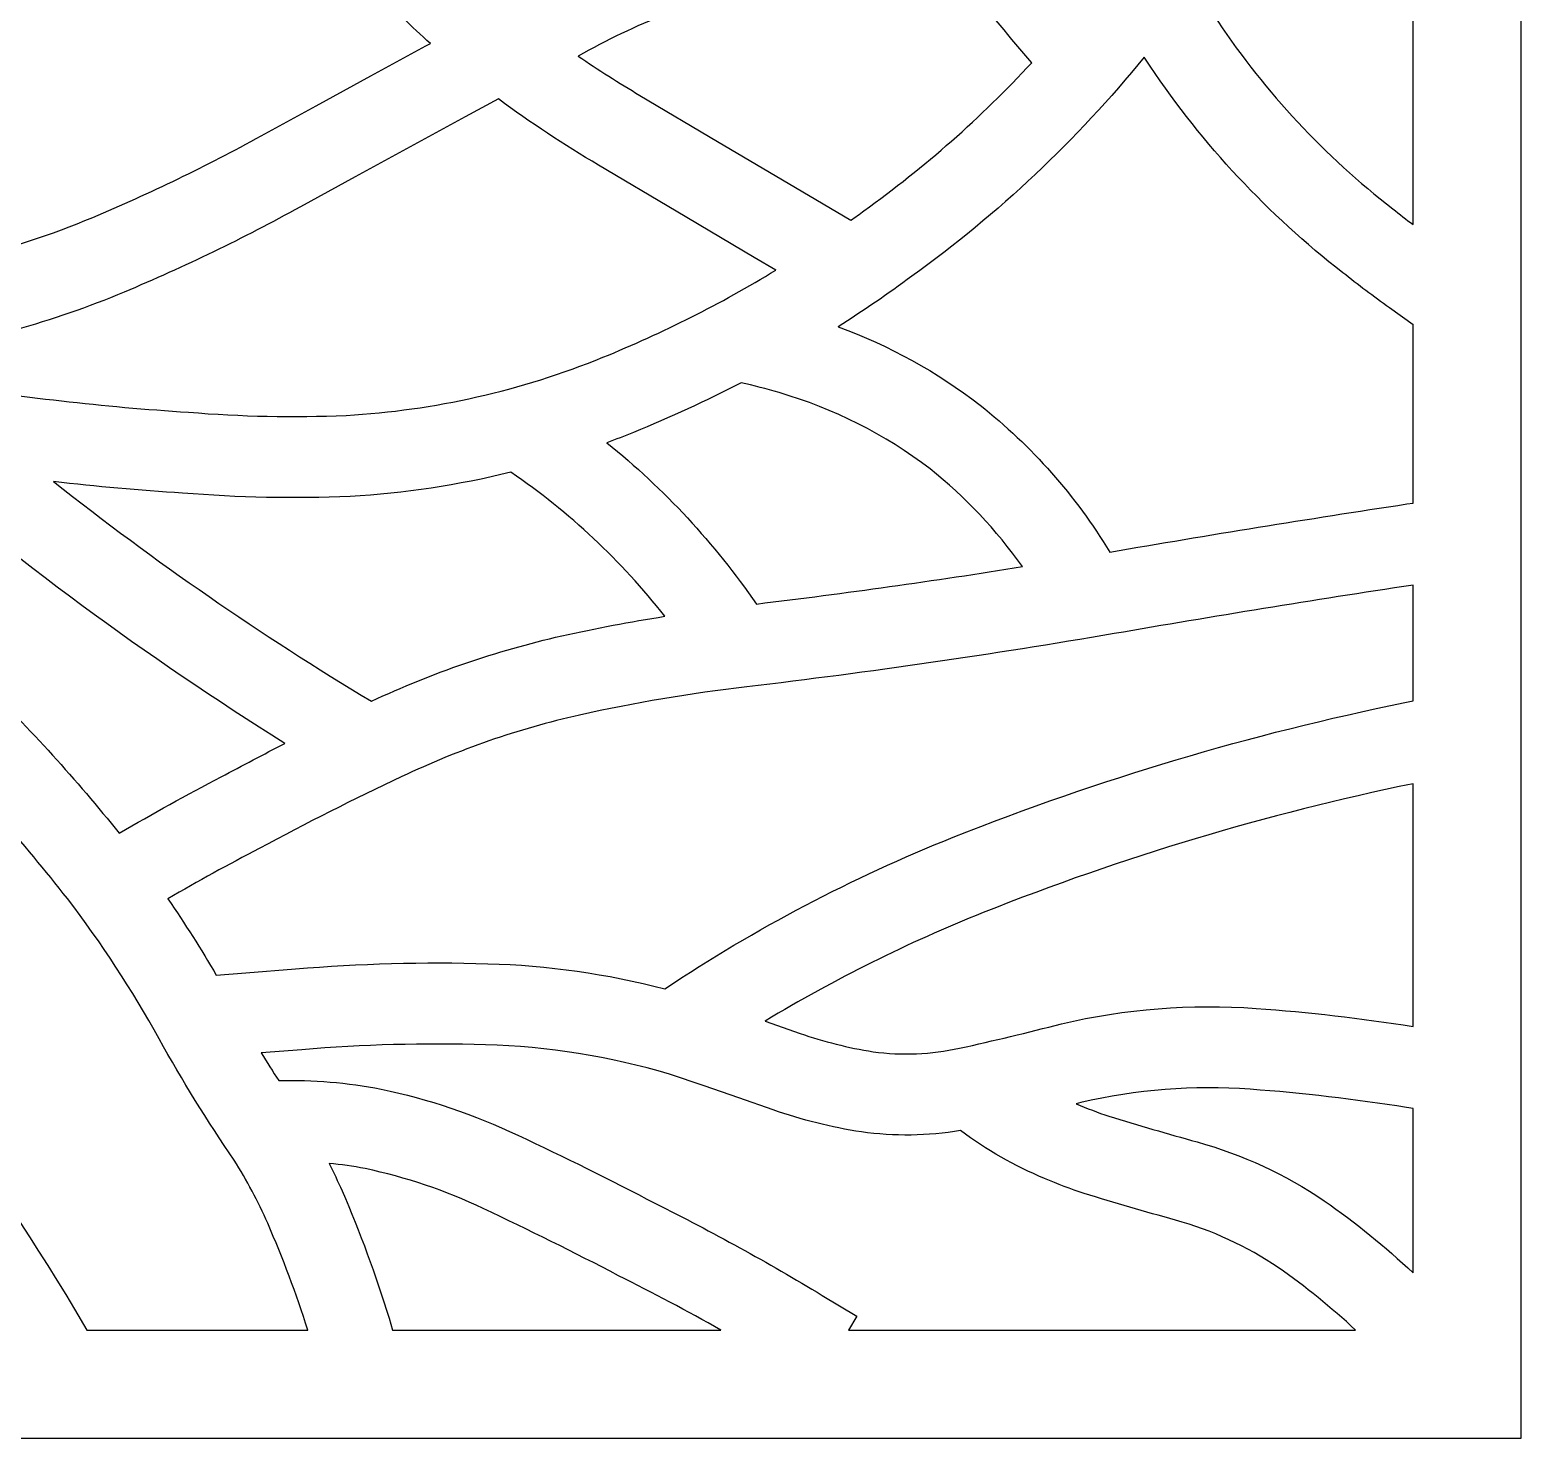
# Model space of a CAD drawing. Header units: centimetres. Extents: x 15.73 to 24.84, y -4.99 to -1.17.
# Drawn here: x 23.003 to 24.842, y -4.987 to -3.25 of the extents above; entities that cross this region are included whole.
import ezdxf

# ---------------------------------------------------------------- set-up
doc = ezdxf.new("R2010")
doc.units = ezdxf.units.CM
doc.header["$MEASUREMENT"] = 0
doc.layers.add('layer 1', color=7, linetype='Continuous')

msp = doc.modelspace()

# ---------------------------------------------------------------- linework, layer by layer
at = {"layer": 'layer 1', "color": 250}
for points, knots in [([(24.84209, -1.17234), (24.84209, -1.17234), (24.84209, -4.98726), (24.84209, -4.98726), (24.84209, -4.98726), (24.84209, -4.98726), (15.72996, -4.98726), (15.72996, -4.98726), (15.72996, -4.98726), (15.72996, -4.98726), (15.72996, -1.17234), (15.72996, -1.17234), (15.72996, -1.17234), (15.72996, -1.17234), (24.84209, -1.17234), (24.84209, -1.17234)], [0, 0, 0, 0, 0.2, 0.2, 0.2, 0.2, 0.4, 0.4, 0.4, 0.4, 0.6, 0.6, 0.6, 0.6, 1, 1, 1, 1]), ([(24.70867, -3.49032), (24.70032, -3.48399), (24.69202, -3.47756), (24.68381, -3.47104), (24.68381, -3.47104), (24.59993, -3.40594), (24.52699, -3.32781), (24.46779, -3.23966), (24.46779, -3.23966), (24.4571, -3.22367), (24.4465, -3.20764), (24.43595, -3.19156), (24.43595, -3.19156), (24.46063, -3.12189), (24.47979, -3.0504), (24.49327, -2.97772), (24.49327, -2.97772), (24.5094, -2.88904), (24.51968, -2.7994), (24.52405, -2.70937), (24.52405, -2.70937), (24.52888, -2.61684), (24.53208, -2.52423), (24.53366, -2.43158), (24.53366, -2.43158), (24.53618, -2.35591), (24.5372, -2.28018), (24.53671, -2.20446), (24.53671, -2.20446), (24.58787, -2.22751), (24.6404, -2.24735), (24.69403, -2.26384), (24.69403, -2.26384), (24.69403, -2.26384), (24.70871, -2.26835), (24.70871, -2.26835), (24.70871, -2.26835), (24.70871, -2.26835), (24.70871, -3.49035), (24.70871, -3.49035), (24.70871, -3.49035), (24.70871, -3.49035), (24.70867, -3.49032), (24.70867, -3.49032)], [0, 0, 0, 0, 0.0833333, 0.0833333, 0.0833333, 0.0833333, 0.1666667, 0.1666667, 0.1666667, 0.1666667, 0.25, 0.25, 0.25, 0.25, 0.3333333, 0.3333333, 0.3333333, 0.3333333, 0.4166667, 0.4166667, 0.4166667, 0.4166667, 0.5, 0.5, 0.5, 0.5, 0.5833333, 0.5833333, 0.5833333, 0.5833333, 0.6666667, 0.6666667, 0.6666667, 0.6666667, 0.75, 0.75, 0.75, 0.75, 0.8333333, 0.8333333, 0.8333333, 0.8333333, 1, 1, 1, 1]), ([(22.3294, -3.48176), (22.29838, -3.45618), (22.26692, -3.4311), (22.23507, -3.40655), (22.23507, -3.40655), (22.15717, -3.34549), (22.08104, -3.28221), (22.00677, -3.21677), (22.00677, -3.21677), (22.00677, -3.21677), (22.0019, -3.21253), (22.0019, -3.21253), (22.0019, -3.21253), (22.0227, -3.19163), (22.04239, -3.16968), (22.06093, -3.14676), (22.06093, -3.14676), (22.10639, -3.09346), (22.14254, -3.0329), (22.16787, -2.96759), (22.16787, -2.96759), (22.17732, -2.94234), (22.18821, -2.91765), (22.20048, -2.89365), (22.20048, -2.89365), (22.20924, -2.87555), (22.22212, -2.85974), (22.23808, -2.8475), (22.23808, -2.8475), (22.2566, -2.83426), (22.27758, -2.82481), (22.29976, -2.81968), (22.29976, -2.81968), (22.34056, -2.81027), (22.38238, -2.80592), (22.42424, -2.8067), (22.42424, -2.8067), (22.52386, -2.80811), (22.62333, -2.81523), (22.72213, -2.82805), (22.72213, -2.82805), (22.94129, -2.85644), (23.1475, -2.94826), (23.31529, -3.0921), (23.31529, -3.0921), (23.35465, -3.1274), (23.39273, -3.1641), (23.42943, -3.20217), (23.42943, -3.20217), (23.45107, -3.22457), (23.47347, -3.24621), (23.49661, -3.26709), (23.49661, -3.26709), (23.49661, -3.26709), (23.49115, -3.26996), (23.49115, -3.26996), (23.49115, -3.26996), (23.49115, -3.26996), (23.42332, -3.30678), (23.42332, -3.30678), (23.42332, -3.30678), (23.42332, -3.30678), (23.35559, -3.34374), (23.35559, -3.34374), (23.35559, -3.34374), (23.35559, -3.34374), (23.28794, -3.38089), (23.28794, -3.38089), (23.28794, -3.38089), (23.22055, -3.41817), (23.15118, -3.45174), (23.08013, -3.48145), (23.08013, -3.48145), (22.97777, -3.52453), (22.86892, -3.55028), (22.7581, -3.55761), (22.7581, -3.55761), (22.67112, -3.56426), (22.5837, -3.56313), (22.49692, -3.55428), (22.49692, -3.55428), (22.43597, -3.54806), (22.37833, -3.52343), (22.3317, -3.48372), (22.3317, -3.48372), (22.3317, -3.48372), (22.3295, -3.48182), (22.3295, -3.48182), (22.3295, -3.48182), (22.3295, -3.48182), (22.3294, -3.48176), (22.3294, -3.48176)], [0, 0, 0, 0, 0.0416667, 0.0416667, 0.0416667, 0.0416667, 0.0833333, 0.0833333, 0.0833333, 0.0833333, 0.125, 0.125, 0.125, 0.125, 0.1666667, 0.1666667, 0.1666667, 0.1666667, 0.2083333, 0.2083333, 0.2083333, 0.2083333, 0.25, 0.25, 0.25, 0.25, 0.2916667, 0.2916667, 0.2916667, 0.2916667, 0.3333333, 0.3333333, 0.3333333, 0.3333333, 0.375, 0.375, 0.375, 0.375, 0.4166667, 0.4166667, 0.4166667, 0.4166667, 0.4583333, 0.4583333, 0.4583333, 0.4583333, 0.5, 0.5, 0.5, 0.5, 0.5416667, 0.5416667, 0.5416667, 0.5416667, 0.5833333, 0.5833333, 0.5833333, 0.5833333, 0.625, 0.625, 0.625, 0.625, 0.6666667, 0.6666667, 0.6666667, 0.6666667, 0.7083333, 0.7083333, 0.7083333, 0.7083333, 0.75, 0.75, 0.75, 0.75, 0.7916667, 0.7916667, 0.7916667, 0.7916667, 0.8333333, 0.8333333, 0.8333333, 0.8333333, 0.875, 0.875, 0.875, 0.875, 0.9166667, 0.9166667, 0.9166667, 0.9166667, 1, 1, 1, 1]), ([(23.67886, -3.28252), (23.71386, -3.26299), (23.75002, -3.24564), (23.78714, -3.23056), (23.78714, -3.23056), (23.84868, -3.20731), (23.9136, -3.19425), (23.97932, -3.19189), (23.97932, -3.19189), (24.03978, -3.18931), (24.10037, -3.19133), (24.16052, -3.19795), (24.16052, -3.19795), (24.18628, -3.22905), (24.21225, -3.26001), (24.2384, -3.2908), (24.2384, -3.2908), (24.17572, -3.35844), (24.10636, -3.41962), (24.03143, -3.47337), (24.03143, -3.47337), (24.02612, -3.47732), (24.02077, -3.48121), (24.0154, -3.48507), (24.0154, -3.48507), (24.0154, -3.48507), (23.94687, -3.44466), (23.94687, -3.44466), (23.94687, -3.44466), (23.94687, -3.44466), (23.8509, -3.3879), (23.8509, -3.3879), (23.8509, -3.3879), (23.8509, -3.3879), (23.75505, -3.33097), (23.75505, -3.33097), (23.75505, -3.33097), (23.72915, -3.3156), (23.70374, -3.29944), (23.67886, -3.28249), (23.67886, -3.28249), (23.67886, -3.28249), (23.67886, -3.28252), (23.67886, -3.28252)], [0, 0, 0, 0, 0.0833333, 0.0833333, 0.0833333, 0.0833333, 0.1666667, 0.1666667, 0.1666667, 0.1666667, 0.25, 0.25, 0.25, 0.25, 0.3333333, 0.3333333, 0.3333333, 0.3333333, 0.4166667, 0.4166667, 0.4166667, 0.4166667, 0.5, 0.5, 0.5, 0.5, 0.5833333, 0.5833333, 0.5833333, 0.5833333, 0.6666667, 0.6666667, 0.6666667, 0.6666667, 0.75, 0.75, 0.75, 0.75, 0.8333333, 0.8333333, 0.8333333, 0.8333333, 1, 1, 1, 1]), ([(24.67958, -3.59313), (24.67958, -3.59313), (24.70871, -3.61401), (24.70871, -3.61401), (24.70871, -3.61401), (24.70871, -3.61401), (24.70871, -3.83389), (24.70871, -3.83389), (24.70871, -3.83389), (24.70871, -3.83389), (24.70126, -3.83501), (24.70126, -3.83501), (24.70126, -3.83501), (24.57888, -3.85348), (24.45671, -3.87325), (24.33476, -3.89432), (24.33476, -3.89432), (24.29249, -3.82489), (24.23827, -3.76349), (24.17458, -3.71297), (24.17458, -3.71297), (24.12151, -3.67208), (24.06255, -3.63953), (23.99968, -3.61641), (23.99968, -3.61641), (24.03063, -3.59673), (24.06088, -3.57599), (24.09037, -3.5542), (24.09037, -3.5542), (24.19748, -3.47715), (24.29386, -3.38626), (24.37704, -3.28385), (24.37704, -3.28385), (24.37704, -3.28385), (24.38453, -3.29509), (24.38453, -3.29509), (24.38453, -3.29509), (24.44967, -3.39209), (24.52984, -3.47805), (24.62208, -3.54975), (24.62208, -3.54975), (24.6409, -3.56467), (24.66008, -3.57912), (24.67958, -3.59313)], [0, 0, 0, 0, 0.0833333, 0.0833333, 0.0833333, 0.0833333, 0.1666667, 0.1666667, 0.1666667, 0.1666667, 0.25, 0.25, 0.25, 0.25, 0.3333333, 0.3333333, 0.3333333, 0.3333333, 0.4166667, 0.4166667, 0.4166667, 0.4166667, 0.5, 0.5, 0.5, 0.5, 0.5833333, 0.5833333, 0.5833333, 0.5833333, 0.6666667, 0.6666667, 0.6666667, 0.6666667, 0.75, 0.75, 0.75, 0.75, 0.8333333, 0.8333333, 0.8333333, 0.8333333, 1, 1, 1, 1]), ([(23.3454, -4.85389), (23.3454, -4.85389), (23.07299, -4.85389), (23.07299, -4.85389), (23.07299, -4.85389), (23.07299, -4.85389), (23.05774, -4.82829), (23.05774, -4.82829), (23.05774, -4.82829), (22.94261, -4.63502), (22.80353, -4.45715), (22.64371, -4.29882), (22.64371, -4.29882), (22.41465, -4.07187), (22.16925, -3.86209), (21.90944, -3.67112), (21.90944, -3.67112), (21.85675, -3.63272), (21.80311, -3.59564), (21.74857, -3.55992), (21.74857, -3.55992), (21.77816, -3.52885), (21.80604, -3.4962), (21.83207, -3.4621), (21.83207, -3.4621), (21.87211, -3.408), (21.90882, -3.35152), (21.94197, -3.29295), (21.94197, -3.29295), (22.01743, -3.35942), (22.09477, -3.4237), (22.17393, -3.48572), (22.17393, -3.48572), (22.26199, -3.55356), (22.34682, -3.62549), (22.42817, -3.70124), (22.42817, -3.70124), (22.42817, -3.70124), (22.48089, -3.75088), (22.48089, -3.75088), (22.48089, -3.75088), (22.48089, -3.75088), (22.53343, -3.80061), (22.53343, -3.80061), (22.53343, -3.80061), (22.53343, -3.80061), (22.58581, -3.85051), (22.58581, -3.85051), (22.58581, -3.85051), (22.58581, -3.85051), (22.63805, -3.90057), (22.63805, -3.90057), (22.63805, -3.90057), (22.63805, -3.90057), (22.69013, -3.95077), (22.69013, -3.95077), (22.69013, -3.95077), (22.75167, -4.00797), (22.81245, -4.06599), (22.87239, -4.12485), (22.87239, -4.12485), (22.93562, -4.18641), (22.99459, -4.2522), (23.0489, -4.32176), (23.0489, -4.32176), (23.09095, -4.37653), (23.12882, -4.43438), (23.16217, -4.49483), (23.16217, -4.49483), (23.19062, -4.54607), (23.22146, -4.59596), (23.25458, -4.64431), (23.25458, -4.64431), (23.27026, -4.66921), (23.28409, -4.69521), (23.29599, -4.72213), (23.29599, -4.72213), (23.31466, -4.76518), (23.33115, -4.80916), (23.34539, -4.85389), (23.34539, -4.85389), (23.34539, -4.85389), (23.3454, -4.85389), (23.3454, -4.85389)], [0, 0, 0, 0, 0.0454545, 0.0454545, 0.0454545, 0.0454545, 0.0909091, 0.0909091, 0.0909091, 0.0909091, 0.1363636, 0.1363636, 0.1363636, 0.1363636, 0.1818182, 0.1818182, 0.1818182, 0.1818182, 0.2272727, 0.2272727, 0.2272727, 0.2272727, 0.2727273, 0.2727273, 0.2727273, 0.2727273, 0.3181818, 0.3181818, 0.3181818, 0.3181818, 0.3636364, 0.3636364, 0.3636364, 0.3636364, 0.4090909, 0.4090909, 0.4090909, 0.4090909, 0.4545455, 0.4545455, 0.4545455, 0.4545455, 0.5, 0.5, 0.5, 0.5, 0.5454545, 0.5454545, 0.5454545, 0.5454545, 0.5909091, 0.5909091, 0.5909091, 0.5909091, 0.6363636, 0.6363636, 0.6363636, 0.6363636, 0.6818182, 0.6818182, 0.6818182, 0.6818182, 0.7272727, 0.7272727, 0.7272727, 0.7272727, 0.7727273, 0.7727273, 0.7727273, 0.7727273, 0.8181818, 0.8181818, 0.8181818, 0.8181818, 0.8636364, 0.8636364, 0.8636364, 0.8636364, 0.9090909, 0.9090909, 0.9090909, 0.9090909, 1, 1, 1, 1]), ([(23.33624, -3.46849), (23.33624, -3.46849), (23.40387, -3.43135), (23.40387, -3.43135), (23.40387, -3.43135), (23.40387, -3.43135), (23.47157, -3.3944), (23.47157, -3.3944), (23.47157, -3.3944), (23.47157, -3.3944), (23.53936, -3.35763), (23.53936, -3.35763), (23.53936, -3.35763), (23.53936, -3.35763), (23.58047, -3.33546), (23.58047, -3.33546), (23.58047, -3.33546), (23.62029, -3.3646), (23.66152, -3.3918), (23.70397, -3.41698), (23.70397, -3.41698), (23.70397, -3.41698), (23.79996, -3.47399), (23.79996, -3.47399), (23.79996, -3.47399), (23.79996, -3.47399), (23.89607, -3.53083), (23.89607, -3.53083), (23.89607, -3.53083), (23.89607, -3.53083), (23.92273, -3.54652), (23.92273, -3.54652), (23.92273, -3.54652), (23.85466, -3.58806), (23.78333, -3.62403), (23.70948, -3.65408), (23.70948, -3.65408), (23.60855, -3.69522), (23.5015, -3.71945), (23.3927, -3.72579), (23.3927, -3.72579), (23.32788, -3.72849), (23.26295, -3.72715), (23.1983, -3.72179), (23.1983, -3.72179), (23.0935, -3.71515), (22.98909, -3.70316), (22.88552, -3.68587), (22.88552, -3.68587), (22.88552, -3.68587), (22.84346, -3.64936), (22.84346, -3.64936), (22.84346, -3.64936), (22.93814, -3.63621), (23.03069, -3.61078), (23.11878, -3.57371), (23.11878, -3.57371), (23.19313, -3.54262), (23.26571, -3.50749), (23.33624, -3.46849), (23.33624, -3.46849), (23.33624, -3.46849), (23.33624, -3.46849), (23.33624, -3.46849)], [0, 0, 0, 0, 0.0588235, 0.0588235, 0.0588235, 0.0588235, 0.1176471, 0.1176471, 0.1176471, 0.1176471, 0.1764706, 0.1764706, 0.1764706, 0.1764706, 0.2352941, 0.2352941, 0.2352941, 0.2352941, 0.2941176, 0.2941176, 0.2941176, 0.2941176, 0.3529412, 0.3529412, 0.3529412, 0.3529412, 0.4117647, 0.4117647, 0.4117647, 0.4117647, 0.4705882, 0.4705882, 0.4705882, 0.4705882, 0.5294118, 0.5294118, 0.5294118, 0.5294118, 0.5882353, 0.5882353, 0.5882353, 0.5882353, 0.6470588, 0.6470588, 0.6470588, 0.6470588, 0.7058824, 0.7058824, 0.7058824, 0.7058824, 0.7647059, 0.7647059, 0.7647059, 0.7647059, 0.8235294, 0.8235294, 0.8235294, 0.8235294, 0.8823529, 0.8823529, 0.8823529, 0.8823529, 1, 1, 1, 1]), ([(22.52884, -3.65863), (22.53116, -3.6588), (22.53347, -3.65894), (22.53579, -3.65908), (22.53579, -3.65908), (22.59188, -3.66251), (22.64809, -3.66312), (22.70424, -3.66091), (22.70424, -3.66091), (22.70424, -3.66091), (22.83052, -3.77059), (22.83052, -3.77059), (22.83052, -3.77059), (22.98307, -3.90312), (23.14581, -4.02338), (23.31728, -4.1303), (23.31728, -4.1303), (23.29095, -4.14378), (23.26477, -4.15753), (23.23872, -4.17155), (23.23872, -4.17155), (23.19614, -4.19368), (23.15415, -4.2169), (23.11278, -4.24123), (23.11278, -4.24123), (23.05988, -4.17513), (23.00296, -4.11237), (22.94231, -4.05331), (22.94231, -4.05331), (22.88199, -3.99412), (22.8209, -3.93576), (22.759, -3.87823), (22.759, -3.87823), (22.759, -3.87823), (22.70675, -3.82788), (22.70675, -3.82788), (22.70675, -3.82788), (22.70675, -3.82788), (22.65443, -3.77774), (22.65443, -3.77774), (22.65443, -3.77774), (22.65443, -3.77774), (22.60194, -3.72773), (22.60194, -3.72773), (22.60194, -3.72773), (22.60194, -3.72773), (22.54931, -3.67791), (22.54931, -3.67791), (22.54931, -3.67791), (22.54931, -3.67791), (22.52884, -3.65863), (22.52884, -3.65863)], [0, 0, 0, 0, 0.0714286, 0.0714286, 0.0714286, 0.0714286, 0.1428571, 0.1428571, 0.1428571, 0.1428571, 0.2142857, 0.2142857, 0.2142857, 0.2142857, 0.2857143, 0.2857143, 0.2857143, 0.2857143, 0.3571429, 0.3571429, 0.3571429, 0.3571429, 0.4285714, 0.4285714, 0.4285714, 0.4285714, 0.5, 0.5, 0.5, 0.5, 0.5714286, 0.5714286, 0.5714286, 0.5714286, 0.6428571, 0.6428571, 0.6428571, 0.6428571, 0.7142857, 0.7142857, 0.7142857, 0.7142857, 0.7857143, 0.7857143, 0.7857143, 0.7857143, 0.8571429, 0.8571429, 0.8571429, 0.8571429, 1, 1, 1, 1]), ([(23.71448, -3.75945), (23.72544, -3.75538), (23.73632, -3.75115), (23.74714, -3.74673), (23.74714, -3.74673), (23.7923, -3.72837), (23.83658, -3.70794), (23.87984, -3.68547), (23.87984, -3.68547), (23.89561, -3.68897), (23.91123, -3.69305), (23.92668, -3.69768), (23.92668, -3.69768), (23.99412, -3.7171), (24.05732, -3.74902), (24.11297, -3.79177), (24.11297, -3.79177), (24.15645, -3.82638), (24.19484, -3.86695), (24.227, -3.91226), (24.227, -3.91226), (24.11789, -3.92973), (24.00845, -3.94509), (23.89875, -3.95838), (23.89875, -3.95838), (23.84716, -3.88357), (23.7851, -3.81659), (23.71445, -3.75943), (23.71445, -3.75943), (23.71445, -3.75943), (23.71448, -3.75945), (23.71448, -3.75945)], [0, 0, 0, 0, 0.1111111, 0.1111111, 0.1111111, 0.1111111, 0.2222222, 0.2222222, 0.2222222, 0.2222222, 0.3333333, 0.3333333, 0.3333333, 0.3333333, 0.4444444, 0.4444444, 0.4444444, 0.4444444, 0.5555556, 0.5555556, 0.5555556, 0.5555556, 0.6666667, 0.6666667, 0.6666667, 0.6666667, 0.7777778, 0.7777778, 0.7777778, 0.7777778, 1, 1, 1, 1]), ([(23.42405, -4.07838), (23.28768, -3.99648), (23.15664, -3.90597), (23.03177, -3.80743), (23.03177, -3.80743), (23.08474, -3.81344), (23.13782, -3.81816), (23.19102, -3.82156), (23.19102, -3.82156), (23.25976, -3.8272), (23.32878, -3.82859), (23.39769, -3.8257), (23.39769, -3.8257), (23.46455, -3.82186), (23.53091, -3.81188), (23.59594, -3.79587), (23.59594, -3.79587), (23.66798, -3.84495), (23.73202, -3.9049), (23.78575, -3.97355), (23.78575, -3.97355), (23.74313, -3.9803), (23.70073, -3.98837), (23.6586, -3.99771), (23.6586, -3.99771), (23.57772, -4.01606), (23.49907, -4.04308), (23.42401, -4.07834), (23.42401, -4.07834), (23.42401, -4.07834), (23.42405, -4.07838), (23.42405, -4.07838)], [0, 0, 0, 0, 0.1111111, 0.1111111, 0.1111111, 0.1111111, 0.2222222, 0.2222222, 0.2222222, 0.2222222, 0.3333333, 0.3333333, 0.3333333, 0.3333333, 0.4444444, 0.4444444, 0.4444444, 0.4444444, 0.5555556, 0.5555556, 0.5555556, 0.5555556, 0.6666667, 0.6666667, 0.6666667, 0.6666667, 0.7777778, 0.7777778, 0.7777778, 0.7777778, 1, 1, 1, 1]), ([(23.17278, -4.32199), (23.20985, -4.30042), (23.24745, -4.27973), (23.28551, -4.25997), (23.28551, -4.25997), (23.34334, -4.22874), (23.40204, -4.19914), (23.46154, -4.17122), (23.46154, -4.17122), (23.53151, -4.13793), (23.60495, -4.11248), (23.68051, -4.0953), (23.68051, -4.0953), (23.74866, -4.08022), (23.81754, -4.06863), (23.88687, -4.06055), (23.88687, -4.06055), (24.03852, -4.04261), (24.18966, -4.02073), (24.34017, -3.99491), (24.34017, -3.99491), (24.4628, -3.97365), (24.58565, -3.95369), (24.70871, -3.93506), (24.70871, -3.93506), (24.70871, -3.93506), (24.70871, -4.07797), (24.70871, -4.07797), (24.70871, -4.07797), (24.70871, -4.07797), (24.69876, -4.08001), (24.69876, -4.08001), (24.69876, -4.08001), (24.50844, -4.11868), (24.32198, -4.17425), (24.14153, -4.24607), (24.14153, -4.24607), (24.01681, -4.29589), (23.89761, -4.35849), (23.78582, -4.43292), (23.78582, -4.43292), (23.71448, -4.41445), (23.6413, -4.40408), (23.56764, -4.402), (23.56764, -4.402), (23.48839, -4.39965), (23.40908, -4.4018), (23.33008, -4.40846), (23.33008, -4.40846), (23.33008, -4.40846), (23.26914, -4.41318), (23.26914, -4.41318), (23.26914, -4.41318), (23.26914, -4.41318), (23.23253, -4.41616), (23.23253, -4.41616), (23.23253, -4.41616), (23.21381, -4.38404), (23.19386, -4.35263), (23.17275, -4.32202), (23.17275, -4.32202), (23.17275, -4.32202), (23.17278, -4.32199), (23.17278, -4.32199)], [0, 0, 0, 0, 0.0588235, 0.0588235, 0.0588235, 0.0588235, 0.1176471, 0.1176471, 0.1176471, 0.1176471, 0.1764706, 0.1764706, 0.1764706, 0.1764706, 0.2352941, 0.2352941, 0.2352941, 0.2352941, 0.2941176, 0.2941176, 0.2941176, 0.2941176, 0.3529412, 0.3529412, 0.3529412, 0.3529412, 0.4117647, 0.4117647, 0.4117647, 0.4117647, 0.4705882, 0.4705882, 0.4705882, 0.4705882, 0.5294118, 0.5294118, 0.5294118, 0.5294118, 0.5882353, 0.5882353, 0.5882353, 0.5882353, 0.6470588, 0.6470588, 0.6470588, 0.6470588, 0.7058824, 0.7058824, 0.7058824, 0.7058824, 0.7647059, 0.7647059, 0.7647059, 0.7647059, 0.8235294, 0.8235294, 0.8235294, 0.8235294, 0.8823529, 0.8823529, 0.8823529, 0.8823529, 1, 1, 1, 1]), ([(23.90949, -4.47288), (23.9954, -4.42099), (24.08543, -4.3762), (24.17862, -4.33897), (24.17862, -4.33897), (24.35032, -4.27064), (24.52771, -4.21746), (24.70869, -4.18006), (24.70869, -4.18006), (24.70869, -4.18006), (24.70871, -4.4794), (24.70871, -4.4794), (24.70871, -4.4794), (24.64454, -4.46926), (24.57997, -4.46184), (24.51517, -4.45718), (24.51517, -4.45718), (24.43461, -4.45131), (24.35365, -4.45768), (24.27499, -4.47609), (24.27499, -4.47609), (24.23335, -4.48698), (24.19149, -4.49704), (24.14944, -4.50625), (24.14944, -4.50625), (24.1144, -4.51394), (24.07828, -4.51542), (24.04274, -4.5106), (24.04274, -4.5106), (24.01207, -4.50575), (23.9819, -4.49817), (23.95258, -4.48793), (23.95258, -4.48793), (23.95258, -4.48793), (23.90949, -4.47288), (23.90949, -4.47288), (23.90949, -4.47288), (23.90949, -4.47288), (23.90949, -4.47288), (23.90949, -4.47288)], [0, 0, 0, 0, 0.0909091, 0.0909091, 0.0909091, 0.0909091, 0.1818182, 0.1818182, 0.1818182, 0.1818182, 0.2727273, 0.2727273, 0.2727273, 0.2727273, 0.3636364, 0.3636364, 0.3636364, 0.3636364, 0.4545455, 0.4545455, 0.4545455, 0.4545455, 0.5454545, 0.5454545, 0.5454545, 0.5454545, 0.6363636, 0.6363636, 0.6363636, 0.6363636, 0.7272727, 0.7272727, 0.7272727, 0.7272727, 0.8181818, 0.8181818, 0.8181818, 0.8181818, 1, 1, 1, 1]), ([(23.28801, -4.51204), (23.28801, -4.51204), (23.33803, -4.50818), (23.33803, -4.50818), (23.33803, -4.50818), (23.41342, -4.5018), (23.48911, -4.49973), (23.56473, -4.50198), (23.56473, -4.50198), (23.64162, -4.50416), (23.71792, -4.51638), (23.79165, -4.53835), (23.79165, -4.53835), (23.79165, -4.53835), (23.83432, -4.5528), (23.83432, -4.5528), (23.83432, -4.5528), (23.83432, -4.5528), (23.87694, -4.56746), (23.87694, -4.56746), (23.87694, -4.56746), (23.87694, -4.56746), (23.91947, -4.58232), (23.91947, -4.58232), (23.91947, -4.58232), (23.95482, -4.59468), (23.99121, -4.6038), (24.02822, -4.60957), (24.02822, -4.60957), (24.06886, -4.61519), (24.1101, -4.61462), (24.15058, -4.60788), (24.15058, -4.60788), (24.18253, -4.63176), (24.21732, -4.65155), (24.25416, -4.66682), (24.25416, -4.66682), (24.27023, -4.67379), (24.28659, -4.68001), (24.30323, -4.68547), (24.30323, -4.68547), (24.34055, -4.69694), (24.37803, -4.70787), (24.41565, -4.71827), (24.41565, -4.71827), (24.46082, -4.73081), (24.50365, -4.75062), (24.54248, -4.77691), (24.54248, -4.77691), (24.57604, -4.80025), (24.60786, -4.82598), (24.63772, -4.8539), (24.63772, -4.8539), (24.63772, -4.8539), (24.01249, -4.85389), (24.01249, -4.85389), (24.01249, -4.85389), (24.01249, -4.85389), (24.02273, -4.83694), (24.02273, -4.83694), (24.02273, -4.83694), (24.02273, -4.83694), (23.97992, -4.81108), (23.97992, -4.81108), (23.97992, -4.81108), (23.91287, -4.77058), (23.84423, -4.73277), (23.77415, -4.69775), (23.77415, -4.69775), (23.71822, -4.66845), (23.66165, -4.64039), (23.60448, -4.61359), (23.60448, -4.61359), (23.55075, -4.58803), (23.49418, -4.56894), (23.43594, -4.5567), (23.43594, -4.5567), (23.39431, -4.54856), (23.35193, -4.54506), (23.30952, -4.54628), (23.30952, -4.54628), (23.30223, -4.53494), (23.29504, -4.52352), (23.28801, -4.51203), (23.28801, -4.51203), (23.28801, -4.51203), (23.28801, -4.51204), (23.28801, -4.51204)], [0, 0, 0, 0, 0.0434783, 0.0434783, 0.0434783, 0.0434783, 0.0869565, 0.0869565, 0.0869565, 0.0869565, 0.1304348, 0.1304348, 0.1304348, 0.1304348, 0.173913, 0.173913, 0.173913, 0.173913, 0.2173913, 0.2173913, 0.2173913, 0.2173913, 0.2608696, 0.2608696, 0.2608696, 0.2608696, 0.3043478, 0.3043478, 0.3043478, 0.3043478, 0.3478261, 0.3478261, 0.3478261, 0.3478261, 0.3913043, 0.3913043, 0.3913043, 0.3913043, 0.4347826, 0.4347826, 0.4347826, 0.4347826, 0.4782609, 0.4782609, 0.4782609, 0.4782609, 0.5217391, 0.5217391, 0.5217391, 0.5217391, 0.5652174, 0.5652174, 0.5652174, 0.5652174, 0.6086957, 0.6086957, 0.6086957, 0.6086957, 0.6521739, 0.6521739, 0.6521739, 0.6521739, 0.6956522, 0.6956522, 0.6956522, 0.6956522, 0.7391304, 0.7391304, 0.7391304, 0.7391304, 0.7826087, 0.7826087, 0.7826087, 0.7826087, 0.826087, 0.826087, 0.826087, 0.826087, 0.8695652, 0.8695652, 0.8695652, 0.8695652, 0.9130435, 0.9130435, 0.9130435, 0.9130435, 1, 1, 1, 1]), ([(24.70073, -4.57943), (24.70073, -4.57943), (24.70871, -4.5807), (24.70871, -4.5807), (24.70871, -4.5807), (24.70871, -4.5807), (24.70871, -4.78336), (24.70871, -4.78336), (24.70871, -4.78336), (24.67444, -4.75104), (24.63778, -4.72132), (24.59907, -4.69444), (24.59907, -4.69444), (24.55113, -4.66189), (24.49822, -4.63738), (24.44237, -4.62187), (24.44237, -4.62187), (24.40594, -4.61181), (24.36966, -4.60122), (24.33352, -4.59013), (24.33352, -4.59013), (24.31984, -4.58561), (24.30638, -4.58047), (24.29317, -4.57473), (24.29317, -4.57473), (24.29317, -4.57473), (24.29897, -4.57321), (24.29897, -4.57321), (24.29897, -4.57321), (24.36741, -4.55731), (24.43788, -4.55184), (24.50797, -4.55695), (24.50797, -4.55695), (24.57251, -4.56159), (24.63684, -4.5691), (24.70073, -4.57943)], [0, 0, 0, 0, 0.1, 0.1, 0.1, 0.1, 0.2, 0.2, 0.2, 0.2, 0.3, 0.3, 0.3, 0.3, 0.4, 0.4, 0.4, 0.4, 0.5, 0.5, 0.5, 0.5, 0.6, 0.6, 0.6, 0.6, 0.7, 0.7, 0.7, 0.7, 0.8, 0.8, 0.8, 0.8, 1, 1, 1, 1]), ([(23.37164, -4.64829), (23.38654, -4.64972), (23.40136, -4.65188), (23.41605, -4.65474), (23.41605, -4.65474), (23.46642, -4.66538), (23.51536, -4.68194), (23.56185, -4.70407), (23.56185, -4.70407), (23.61806, -4.73043), (23.67368, -4.75802), (23.72868, -4.78685), (23.72868, -4.78685), (23.77128, -4.80812), (23.81334, -4.83047), (23.85482, -4.85386), (23.85482, -4.85386), (23.85482, -4.85386), (23.4501, -4.85389), (23.4501, -4.85389), (23.4501, -4.85389), (23.4501, -4.85389), (23.44562, -4.83926), (23.44562, -4.83926), (23.44562, -4.83926), (23.42926, -4.78581), (23.40989, -4.73332), (23.38763, -4.68203), (23.38763, -4.68203), (23.3826, -4.67064), (23.37727, -4.6594), (23.37164, -4.64831), (23.37164, -4.64831), (23.37164, -4.64831), (23.37164, -4.64829), (23.37164, -4.64829)], [0, 0, 0, 0, 0.1, 0.1, 0.1, 0.1, 0.2, 0.2, 0.2, 0.2, 0.3, 0.3, 0.3, 0.3, 0.4, 0.4, 0.4, 0.4, 0.5, 0.5, 0.5, 0.5, 0.6, 0.6, 0.6, 0.6, 0.7, 0.7, 0.7, 0.7, 0.8, 0.8, 0.8, 0.8, 1, 1, 1, 1])]:
    msp.add_open_spline(points, degree=3, knots=knots, dxfattribs=at)
at = {"layer": 'layer 1', "color": 250, "lineweight": 9}
for points, knots in [([(24.84209, -1.17234), (24.84209, -1.17234), (24.84209, -4.98726), (24.84209, -4.98726), (24.84209, -4.98726), (24.84209, -4.98726), (15.72996, -4.98726), (15.72996, -4.98726), (15.72996, -4.98726), (15.72996, -4.98726), (15.72996, -1.17234), (15.72996, -1.17234), (15.72996, -1.17234), (15.72996, -1.17234), (24.84209, -1.17234), (24.84209, -1.17234)], [0, 0, 0, 0, 0.2, 0.2, 0.2, 0.2, 0.4, 0.4, 0.4, 0.4, 0.6, 0.6, 0.6, 0.6, 1, 1, 1, 1]), ([(24.70867, -3.49032), (24.70032, -3.48399), (24.69202, -3.47756), (24.68381, -3.47104), (24.68381, -3.47104), (24.59993, -3.40594), (24.52699, -3.32781), (24.46779, -3.23966), (24.46779, -3.23966), (24.4571, -3.22367), (24.4465, -3.20764), (24.43595, -3.19156), (24.43595, -3.19156), (24.46063, -3.12189), (24.47979, -3.0504), (24.49327, -2.97772), (24.49327, -2.97772), (24.5094, -2.88904), (24.51968, -2.7994), (24.52405, -2.70937), (24.52405, -2.70937), (24.52888, -2.61684), (24.53208, -2.52423), (24.53366, -2.43158), (24.53366, -2.43158), (24.53618, -2.35591), (24.5372, -2.28018), (24.53671, -2.20446), (24.53671, -2.20446), (24.58787, -2.22751), (24.6404, -2.24735), (24.69403, -2.26384), (24.69403, -2.26384), (24.69403, -2.26384), (24.70871, -2.26835), (24.70871, -2.26835), (24.70871, -2.26835), (24.70871, -2.26835), (24.70871, -3.49035), (24.70871, -3.49035)], [0, 0, 0, 0, 0.0909091, 0.0909091, 0.0909091, 0.0909091, 0.1818182, 0.1818182, 0.1818182, 0.1818182, 0.2727273, 0.2727273, 0.2727273, 0.2727273, 0.3636364, 0.3636364, 0.3636364, 0.3636364, 0.4545455, 0.4545455, 0.4545455, 0.4545455, 0.5454545, 0.5454545, 0.5454545, 0.5454545, 0.6363636, 0.6363636, 0.6363636, 0.6363636, 0.7272727, 0.7272727, 0.7272727, 0.7272727, 0.8181818, 0.8181818, 0.8181818, 0.8181818, 1, 1, 1, 1]), ([(22.3294, -3.48176), (22.29838, -3.45618), (22.26692, -3.4311), (22.23507, -3.40655), (22.23507, -3.40655), (22.15717, -3.34549), (22.08104, -3.28221), (22.00677, -3.21677), (22.00677, -3.21677), (22.00677, -3.21677), (22.0019, -3.21253), (22.0019, -3.21253), (22.0019, -3.21253), (22.0227, -3.19163), (22.04239, -3.16968), (22.06093, -3.14676), (22.06093, -3.14676), (22.10639, -3.09346), (22.14254, -3.0329), (22.16787, -2.96759), (22.16787, -2.96759), (22.17732, -2.94234), (22.18821, -2.91765), (22.20048, -2.89365), (22.20048, -2.89365), (22.20924, -2.87555), (22.22212, -2.85974), (22.23808, -2.8475), (22.23808, -2.8475), (22.2566, -2.83426), (22.27758, -2.82481), (22.29976, -2.81968), (22.29976, -2.81968), (22.34056, -2.81027), (22.38238, -2.80592), (22.42424, -2.8067), (22.42424, -2.8067), (22.52386, -2.80811), (22.62333, -2.81523), (22.72213, -2.82805), (22.72213, -2.82805), (22.94129, -2.85644), (23.1475, -2.94826), (23.31529, -3.0921), (23.31529, -3.0921), (23.35465, -3.1274), (23.39273, -3.1641), (23.42943, -3.20217), (23.42943, -3.20217), (23.45107, -3.22457), (23.47347, -3.24621), (23.49661, -3.26709), (23.49661, -3.26709), (23.49661, -3.26709), (23.49115, -3.26996), (23.49115, -3.26996), (23.49115, -3.26996), (23.49115, -3.26996), (23.42332, -3.30678), (23.42332, -3.30678), (23.42332, -3.30678), (23.42332, -3.30678), (23.35559, -3.34374), (23.35559, -3.34374), (23.35559, -3.34374), (23.35559, -3.34374), (23.28794, -3.38089), (23.28794, -3.38089), (23.28794, -3.38089), (23.22055, -3.41817), (23.15118, -3.45174), (23.08013, -3.48145), (23.08013, -3.48145), (22.97777, -3.52453), (22.86892, -3.55028), (22.7581, -3.55761), (22.7581, -3.55761), (22.67112, -3.56426), (22.5837, -3.56313), (22.49692, -3.55428), (22.49692, -3.55428), (22.43597, -3.54806), (22.37833, -3.52343), (22.3317, -3.48372), (22.3317, -3.48372), (22.3317, -3.48372), (22.3295, -3.48182), (22.3295, -3.48182)], [0, 0, 0, 0, 0.0434783, 0.0434783, 0.0434783, 0.0434783, 0.0869565, 0.0869565, 0.0869565, 0.0869565, 0.1304348, 0.1304348, 0.1304348, 0.1304348, 0.173913, 0.173913, 0.173913, 0.173913, 0.2173913, 0.2173913, 0.2173913, 0.2173913, 0.2608696, 0.2608696, 0.2608696, 0.2608696, 0.3043478, 0.3043478, 0.3043478, 0.3043478, 0.3478261, 0.3478261, 0.3478261, 0.3478261, 0.3913043, 0.3913043, 0.3913043, 0.3913043, 0.4347826, 0.4347826, 0.4347826, 0.4347826, 0.4782609, 0.4782609, 0.4782609, 0.4782609, 0.5217391, 0.5217391, 0.5217391, 0.5217391, 0.5652174, 0.5652174, 0.5652174, 0.5652174, 0.6086957, 0.6086957, 0.6086957, 0.6086957, 0.6521739, 0.6521739, 0.6521739, 0.6521739, 0.6956522, 0.6956522, 0.6956522, 0.6956522, 0.7391304, 0.7391304, 0.7391304, 0.7391304, 0.7826087, 0.7826087, 0.7826087, 0.7826087, 0.826087, 0.826087, 0.826087, 0.826087, 0.8695652, 0.8695652, 0.8695652, 0.8695652, 0.9130435, 0.9130435, 0.9130435, 0.9130435, 1, 1, 1, 1]), ([(23.67886, -3.28252), (23.71386, -3.26299), (23.75002, -3.24564), (23.78714, -3.23056), (23.78714, -3.23056), (23.84868, -3.20731), (23.9136, -3.19425), (23.97932, -3.19189), (23.97932, -3.19189), (24.03978, -3.18931), (24.10037, -3.19133), (24.16052, -3.19795), (24.16052, -3.19795), (24.18628, -3.22905), (24.21225, -3.26001), (24.2384, -3.2908), (24.2384, -3.2908), (24.17572, -3.35844), (24.10636, -3.41962), (24.03143, -3.47337), (24.03143, -3.47337), (24.02612, -3.47732), (24.02077, -3.48121), (24.0154, -3.48507), (24.0154, -3.48507), (24.0154, -3.48507), (23.94687, -3.44466), (23.94687, -3.44466), (23.94687, -3.44466), (23.94687, -3.44466), (23.8509, -3.3879), (23.8509, -3.3879), (23.8509, -3.3879), (23.8509, -3.3879), (23.75505, -3.33097), (23.75505, -3.33097), (23.75505, -3.33097), (23.72915, -3.3156), (23.70374, -3.29944), (23.67886, -3.28249)], [0, 0, 0, 0, 0.0909091, 0.0909091, 0.0909091, 0.0909091, 0.1818182, 0.1818182, 0.1818182, 0.1818182, 0.2727273, 0.2727273, 0.2727273, 0.2727273, 0.3636364, 0.3636364, 0.3636364, 0.3636364, 0.4545455, 0.4545455, 0.4545455, 0.4545455, 0.5454545, 0.5454545, 0.5454545, 0.5454545, 0.6363636, 0.6363636, 0.6363636, 0.6363636, 0.7272727, 0.7272727, 0.7272727, 0.7272727, 0.8181818, 0.8181818, 0.8181818, 0.8181818, 1, 1, 1, 1]), ([(24.67958, -3.59313), (24.67958, -3.59313), (24.70871, -3.61401), (24.70871, -3.61401), (24.70871, -3.61401), (24.70871, -3.61401), (24.70871, -3.83389), (24.70871, -3.83389), (24.70871, -3.83389), (24.70871, -3.83389), (24.70126, -3.83501), (24.70126, -3.83501), (24.70126, -3.83501), (24.57888, -3.85348), (24.45671, -3.87325), (24.33476, -3.89432), (24.33476, -3.89432), (24.29249, -3.82489), (24.23827, -3.76349), (24.17458, -3.71297), (24.17458, -3.71297), (24.12151, -3.67208), (24.06255, -3.63953), (23.99968, -3.61641), (23.99968, -3.61641), (24.03063, -3.59673), (24.06088, -3.57599), (24.09037, -3.5542), (24.09037, -3.5542), (24.19748, -3.47715), (24.29386, -3.38626), (24.37704, -3.28385), (24.37704, -3.28385), (24.37704, -3.28385), (24.38453, -3.29509), (24.38453, -3.29509), (24.38453, -3.29509), (24.44967, -3.39209), (24.52984, -3.47805), (24.62208, -3.54975), (24.62208, -3.54975), (24.6409, -3.56467), (24.66008, -3.57912), (24.67958, -3.59313)], [0, 0, 0, 0, 0.0833333, 0.0833333, 0.0833333, 0.0833333, 0.1666667, 0.1666667, 0.1666667, 0.1666667, 0.25, 0.25, 0.25, 0.25, 0.3333333, 0.3333333, 0.3333333, 0.3333333, 0.4166667, 0.4166667, 0.4166667, 0.4166667, 0.5, 0.5, 0.5, 0.5, 0.5833333, 0.5833333, 0.5833333, 0.5833333, 0.6666667, 0.6666667, 0.6666667, 0.6666667, 0.75, 0.75, 0.75, 0.75, 0.8333333, 0.8333333, 0.8333333, 0.8333333, 1, 1, 1, 1]), ([(23.3454, -4.85389), (23.3454, -4.85389), (23.07299, -4.85389), (23.07299, -4.85389), (23.07299, -4.85389), (23.07299, -4.85389), (23.05774, -4.82829), (23.05774, -4.82829), (23.05774, -4.82829), (22.94261, -4.63502), (22.80353, -4.45715), (22.64371, -4.29882), (22.64371, -4.29882), (22.41465, -4.07187), (22.16925, -3.86209), (21.90944, -3.67112), (21.90944, -3.67112), (21.85675, -3.63272), (21.80311, -3.59564), (21.74857, -3.55992), (21.74857, -3.55992), (21.77816, -3.52885), (21.80604, -3.4962), (21.83207, -3.4621), (21.83207, -3.4621), (21.87211, -3.408), (21.90882, -3.35152), (21.94197, -3.29295), (21.94197, -3.29295), (22.01743, -3.35942), (22.09477, -3.4237), (22.17393, -3.48572), (22.17393, -3.48572), (22.26199, -3.55356), (22.34682, -3.62549), (22.42817, -3.70124), (22.42817, -3.70124), (22.42817, -3.70124), (22.48089, -3.75088), (22.48089, -3.75088), (22.48089, -3.75088), (22.48089, -3.75088), (22.53343, -3.80061), (22.53343, -3.80061), (22.53343, -3.80061), (22.53343, -3.80061), (22.58581, -3.85051), (22.58581, -3.85051), (22.58581, -3.85051), (22.58581, -3.85051), (22.63805, -3.90057), (22.63805, -3.90057), (22.63805, -3.90057), (22.63805, -3.90057), (22.69013, -3.95077), (22.69013, -3.95077), (22.69013, -3.95077), (22.75167, -4.00797), (22.81245, -4.06599), (22.87239, -4.12485), (22.87239, -4.12485), (22.93562, -4.18641), (22.99459, -4.2522), (23.0489, -4.32176), (23.0489, -4.32176), (23.09095, -4.37653), (23.12882, -4.43438), (23.16217, -4.49483), (23.16217, -4.49483), (23.19062, -4.54607), (23.22146, -4.59596), (23.25458, -4.64431), (23.25458, -4.64431), (23.27026, -4.66921), (23.28409, -4.69521), (23.29599, -4.72213), (23.29599, -4.72213), (23.31466, -4.76518), (23.33115, -4.80916), (23.34539, -4.85389)], [0, 0, 0, 0, 0.047619, 0.047619, 0.047619, 0.047619, 0.0952381, 0.0952381, 0.0952381, 0.0952381, 0.1428571, 0.1428571, 0.1428571, 0.1428571, 0.1904762, 0.1904762, 0.1904762, 0.1904762, 0.2380952, 0.2380952, 0.2380952, 0.2380952, 0.2857143, 0.2857143, 0.2857143, 0.2857143, 0.3333333, 0.3333333, 0.3333333, 0.3333333, 0.3809524, 0.3809524, 0.3809524, 0.3809524, 0.4285714, 0.4285714, 0.4285714, 0.4285714, 0.4761905, 0.4761905, 0.4761905, 0.4761905, 0.5238095, 0.5238095, 0.5238095, 0.5238095, 0.5714286, 0.5714286, 0.5714286, 0.5714286, 0.6190476, 0.6190476, 0.6190476, 0.6190476, 0.6666667, 0.6666667, 0.6666667, 0.6666667, 0.7142857, 0.7142857, 0.7142857, 0.7142857, 0.7619048, 0.7619048, 0.7619048, 0.7619048, 0.8095238, 0.8095238, 0.8095238, 0.8095238, 0.8571429, 0.8571429, 0.8571429, 0.8571429, 0.9047619, 0.9047619, 0.9047619, 0.9047619, 1, 1, 1, 1]), ([(23.33624, -3.46849), (23.33624, -3.46849), (23.40387, -3.43135), (23.40387, -3.43135), (23.40387, -3.43135), (23.40387, -3.43135), (23.47157, -3.3944), (23.47157, -3.3944), (23.47157, -3.3944), (23.47157, -3.3944), (23.53936, -3.35763), (23.53936, -3.35763), (23.53936, -3.35763), (23.53936, -3.35763), (23.58047, -3.33546), (23.58047, -3.33546), (23.58047, -3.33546), (23.62029, -3.3646), (23.66152, -3.3918), (23.70397, -3.41698), (23.70397, -3.41698), (23.70397, -3.41698), (23.79996, -3.47399), (23.79996, -3.47399), (23.79996, -3.47399), (23.79996, -3.47399), (23.89607, -3.53083), (23.89607, -3.53083), (23.89607, -3.53083), (23.89607, -3.53083), (23.92273, -3.54652), (23.92273, -3.54652), (23.92273, -3.54652), (23.85466, -3.58806), (23.78333, -3.62403), (23.70948, -3.65408), (23.70948, -3.65408), (23.60855, -3.69522), (23.5015, -3.71945), (23.3927, -3.72579), (23.3927, -3.72579), (23.32788, -3.72849), (23.26295, -3.72715), (23.1983, -3.72179), (23.1983, -3.72179), (23.0935, -3.71515), (22.98909, -3.70316), (22.88552, -3.68587), (22.88552, -3.68587), (22.88552, -3.68587), (22.84346, -3.64936), (22.84346, -3.64936), (22.84346, -3.64936), (22.93814, -3.63621), (23.03069, -3.61078), (23.11878, -3.57371), (23.11878, -3.57371), (23.19313, -3.54262), (23.26571, -3.50749), (23.33624, -3.46849)], [0, 0, 0, 0, 0.0625, 0.0625, 0.0625, 0.0625, 0.125, 0.125, 0.125, 0.125, 0.1875, 0.1875, 0.1875, 0.1875, 0.25, 0.25, 0.25, 0.25, 0.3125, 0.3125, 0.3125, 0.3125, 0.375, 0.375, 0.375, 0.375, 0.4375, 0.4375, 0.4375, 0.4375, 0.5, 0.5, 0.5, 0.5, 0.5625, 0.5625, 0.5625, 0.5625, 0.625, 0.625, 0.625, 0.625, 0.6875, 0.6875, 0.6875, 0.6875, 0.75, 0.75, 0.75, 0.75, 0.8125, 0.8125, 0.8125, 0.8125, 0.875, 0.875, 0.875, 0.875, 1, 1, 1, 1]), ([(22.52884, -3.65863), (22.53116, -3.6588), (22.53347, -3.65894), (22.53579, -3.65908), (22.53579, -3.65908), (22.59188, -3.66251), (22.64809, -3.66312), (22.70424, -3.66091), (22.70424, -3.66091), (22.70424, -3.66091), (22.83052, -3.77059), (22.83052, -3.77059), (22.83052, -3.77059), (22.98307, -3.90312), (23.14581, -4.02338), (23.31728, -4.1303), (23.31728, -4.1303), (23.29095, -4.14378), (23.26477, -4.15753), (23.23872, -4.17155), (23.23872, -4.17155), (23.19614, -4.19368), (23.15415, -4.2169), (23.11278, -4.24123), (23.11278, -4.24123), (23.05988, -4.17513), (23.00296, -4.11237), (22.94231, -4.05331), (22.94231, -4.05331), (22.88199, -3.99412), (22.8209, -3.93576), (22.759, -3.87823), (22.759, -3.87823), (22.759, -3.87823), (22.70675, -3.82788), (22.70675, -3.82788), (22.70675, -3.82788), (22.70675, -3.82788), (22.65443, -3.77774), (22.65443, -3.77774), (22.65443, -3.77774), (22.65443, -3.77774), (22.60194, -3.72773), (22.60194, -3.72773), (22.60194, -3.72773), (22.60194, -3.72773), (22.54931, -3.67791), (22.54931, -3.67791), (22.54931, -3.67791), (22.54931, -3.67791), (22.52884, -3.65863), (22.52884, -3.65863)], [0, 0, 0, 0, 0.0714286, 0.0714286, 0.0714286, 0.0714286, 0.1428571, 0.1428571, 0.1428571, 0.1428571, 0.2142857, 0.2142857, 0.2142857, 0.2142857, 0.2857143, 0.2857143, 0.2857143, 0.2857143, 0.3571429, 0.3571429, 0.3571429, 0.3571429, 0.4285714, 0.4285714, 0.4285714, 0.4285714, 0.5, 0.5, 0.5, 0.5, 0.5714286, 0.5714286, 0.5714286, 0.5714286, 0.6428571, 0.6428571, 0.6428571, 0.6428571, 0.7142857, 0.7142857, 0.7142857, 0.7142857, 0.7857143, 0.7857143, 0.7857143, 0.7857143, 0.8571429, 0.8571429, 0.8571429, 0.8571429, 1, 1, 1, 1]), ([(23.71448, -3.75945), (23.72544, -3.75538), (23.73632, -3.75115), (23.74714, -3.74673), (23.74714, -3.74673), (23.7923, -3.72837), (23.83658, -3.70794), (23.87984, -3.68547), (23.87984, -3.68547), (23.89561, -3.68897), (23.91123, -3.69305), (23.92668, -3.69768), (23.92668, -3.69768), (23.99412, -3.7171), (24.05732, -3.74902), (24.11297, -3.79177), (24.11297, -3.79177), (24.15645, -3.82638), (24.19484, -3.86695), (24.227, -3.91226), (24.227, -3.91226), (24.11789, -3.92973), (24.00845, -3.94509), (23.89875, -3.95838), (23.89875, -3.95838), (23.84716, -3.88357), (23.7851, -3.81659), (23.71445, -3.75943)], [0, 0, 0, 0, 0.125, 0.125, 0.125, 0.125, 0.25, 0.25, 0.25, 0.25, 0.375, 0.375, 0.375, 0.375, 0.5, 0.5, 0.5, 0.5, 0.625, 0.625, 0.625, 0.625, 0.75, 0.75, 0.75, 0.75, 1, 1, 1, 1]), ([(23.42405, -4.07838), (23.28768, -3.99648), (23.15664, -3.90597), (23.03177, -3.80743), (23.03177, -3.80743), (23.08474, -3.81344), (23.13782, -3.81816), (23.19102, -3.82156), (23.19102, -3.82156), (23.25976, -3.8272), (23.32878, -3.82859), (23.39769, -3.8257), (23.39769, -3.8257), (23.46455, -3.82186), (23.53091, -3.81188), (23.59594, -3.79587), (23.59594, -3.79587), (23.66798, -3.84495), (23.73202, -3.9049), (23.78575, -3.97355), (23.78575, -3.97355), (23.74313, -3.9803), (23.70073, -3.98837), (23.6586, -3.99771), (23.6586, -3.99771), (23.57772, -4.01606), (23.49907, -4.04308), (23.42401, -4.07834)], [0, 0, 0, 0, 0.125, 0.125, 0.125, 0.125, 0.25, 0.25, 0.25, 0.25, 0.375, 0.375, 0.375, 0.375, 0.5, 0.5, 0.5, 0.5, 0.625, 0.625, 0.625, 0.625, 0.75, 0.75, 0.75, 0.75, 1, 1, 1, 1]), ([(23.17278, -4.32199), (23.20985, -4.30042), (23.24745, -4.27973), (23.28551, -4.25997), (23.28551, -4.25997), (23.34334, -4.22874), (23.40204, -4.19914), (23.46154, -4.17122), (23.46154, -4.17122), (23.53151, -4.13793), (23.60495, -4.11248), (23.68051, -4.0953), (23.68051, -4.0953), (23.74866, -4.08022), (23.81754, -4.06863), (23.88687, -4.06055), (23.88687, -4.06055), (24.03852, -4.04261), (24.18966, -4.02073), (24.34017, -3.99491), (24.34017, -3.99491), (24.4628, -3.97365), (24.58565, -3.95369), (24.70871, -3.93506), (24.70871, -3.93506), (24.70871, -3.93506), (24.70871, -4.07797), (24.70871, -4.07797), (24.70871, -4.07797), (24.70871, -4.07797), (24.69876, -4.08001), (24.69876, -4.08001), (24.69876, -4.08001), (24.50844, -4.11868), (24.32198, -4.17425), (24.14153, -4.24607), (24.14153, -4.24607), (24.01681, -4.29589), (23.89761, -4.35849), (23.78582, -4.43292), (23.78582, -4.43292), (23.71448, -4.41445), (23.6413, -4.40408), (23.56764, -4.402), (23.56764, -4.402), (23.48839, -4.39965), (23.40908, -4.4018), (23.33008, -4.40846), (23.33008, -4.40846), (23.33008, -4.40846), (23.26914, -4.41318), (23.26914, -4.41318), (23.26914, -4.41318), (23.26914, -4.41318), (23.23253, -4.41616), (23.23253, -4.41616), (23.23253, -4.41616), (23.21381, -4.38404), (23.19386, -4.35263), (23.17275, -4.32202)], [0, 0, 0, 0, 0.0625, 0.0625, 0.0625, 0.0625, 0.125, 0.125, 0.125, 0.125, 0.1875, 0.1875, 0.1875, 0.1875, 0.25, 0.25, 0.25, 0.25, 0.3125, 0.3125, 0.3125, 0.3125, 0.375, 0.375, 0.375, 0.375, 0.4375, 0.4375, 0.4375, 0.4375, 0.5, 0.5, 0.5, 0.5, 0.5625, 0.5625, 0.5625, 0.5625, 0.625, 0.625, 0.625, 0.625, 0.6875, 0.6875, 0.6875, 0.6875, 0.75, 0.75, 0.75, 0.75, 0.8125, 0.8125, 0.8125, 0.8125, 0.875, 0.875, 0.875, 0.875, 1, 1, 1, 1]), ([(23.90949, -4.47288), (23.9954, -4.42099), (24.08543, -4.3762), (24.17862, -4.33897), (24.17862, -4.33897), (24.35032, -4.27064), (24.52771, -4.21746), (24.70869, -4.18006), (24.70869, -4.18006), (24.70869, -4.18006), (24.70871, -4.4794), (24.70871, -4.4794), (24.70871, -4.4794), (24.64454, -4.46926), (24.57997, -4.46184), (24.51517, -4.45718), (24.51517, -4.45718), (24.43461, -4.45131), (24.35365, -4.45768), (24.27499, -4.47609), (24.27499, -4.47609), (24.23335, -4.48698), (24.19149, -4.49704), (24.14944, -4.50625), (24.14944, -4.50625), (24.1144, -4.51394), (24.07828, -4.51542), (24.04274, -4.5106), (24.04274, -4.5106), (24.01207, -4.50575), (23.9819, -4.49817), (23.95258, -4.48793), (23.95258, -4.48793), (23.95258, -4.48793), (23.90949, -4.47288), (23.90949, -4.47288)], [0, 0, 0, 0, 0.1, 0.1, 0.1, 0.1, 0.2, 0.2, 0.2, 0.2, 0.3, 0.3, 0.3, 0.3, 0.4, 0.4, 0.4, 0.4, 0.5, 0.5, 0.5, 0.5, 0.6, 0.6, 0.6, 0.6, 0.7, 0.7, 0.7, 0.7, 0.8, 0.8, 0.8, 0.8, 1, 1, 1, 1]), ([(23.28801, -4.51204), (23.28801, -4.51204), (23.33803, -4.50818), (23.33803, -4.50818), (23.33803, -4.50818), (23.41342, -4.5018), (23.48911, -4.49973), (23.56473, -4.50198), (23.56473, -4.50198), (23.64162, -4.50416), (23.71792, -4.51638), (23.79165, -4.53835), (23.79165, -4.53835), (23.79165, -4.53835), (23.83432, -4.5528), (23.83432, -4.5528), (23.83432, -4.5528), (23.83432, -4.5528), (23.87694, -4.56746), (23.87694, -4.56746), (23.87694, -4.56746), (23.87694, -4.56746), (23.91947, -4.58232), (23.91947, -4.58232), (23.91947, -4.58232), (23.95482, -4.59468), (23.99121, -4.6038), (24.02822, -4.60957), (24.02822, -4.60957), (24.06886, -4.61519), (24.1101, -4.61462), (24.15058, -4.60788), (24.15058, -4.60788), (24.18253, -4.63176), (24.21732, -4.65155), (24.25416, -4.66682), (24.25416, -4.66682), (24.27023, -4.67379), (24.28659, -4.68001), (24.30323, -4.68547), (24.30323, -4.68547), (24.34055, -4.69694), (24.37803, -4.70787), (24.41565, -4.71827), (24.41565, -4.71827), (24.46082, -4.73081), (24.50365, -4.75062), (24.54248, -4.77691), (24.54248, -4.77691), (24.57604, -4.80025), (24.60786, -4.82598), (24.63772, -4.8539), (24.63772, -4.8539), (24.63772, -4.8539), (24.01249, -4.85389), (24.01249, -4.85389), (24.01249, -4.85389), (24.01249, -4.85389), (24.02273, -4.83694), (24.02273, -4.83694), (24.02273, -4.83694), (24.02273, -4.83694), (23.97992, -4.81108), (23.97992, -4.81108), (23.97992, -4.81108), (23.91287, -4.77058), (23.84423, -4.73277), (23.77415, -4.69775), (23.77415, -4.69775), (23.71822, -4.66845), (23.66165, -4.64039), (23.60448, -4.61359), (23.60448, -4.61359), (23.55075, -4.58803), (23.49418, -4.56894), (23.43594, -4.5567), (23.43594, -4.5567), (23.39431, -4.54856), (23.35193, -4.54506), (23.30952, -4.54628), (23.30952, -4.54628), (23.30223, -4.53494), (23.29504, -4.52352), (23.28801, -4.51203)], [0, 0, 0, 0, 0.0454545, 0.0454545, 0.0454545, 0.0454545, 0.0909091, 0.0909091, 0.0909091, 0.0909091, 0.1363636, 0.1363636, 0.1363636, 0.1363636, 0.1818182, 0.1818182, 0.1818182, 0.1818182, 0.2272727, 0.2272727, 0.2272727, 0.2272727, 0.2727273, 0.2727273, 0.2727273, 0.2727273, 0.3181818, 0.3181818, 0.3181818, 0.3181818, 0.3636364, 0.3636364, 0.3636364, 0.3636364, 0.4090909, 0.4090909, 0.4090909, 0.4090909, 0.4545455, 0.4545455, 0.4545455, 0.4545455, 0.5, 0.5, 0.5, 0.5, 0.5454545, 0.5454545, 0.5454545, 0.5454545, 0.5909091, 0.5909091, 0.5909091, 0.5909091, 0.6363636, 0.6363636, 0.6363636, 0.6363636, 0.6818182, 0.6818182, 0.6818182, 0.6818182, 0.7272727, 0.7272727, 0.7272727, 0.7272727, 0.7727273, 0.7727273, 0.7727273, 0.7727273, 0.8181818, 0.8181818, 0.8181818, 0.8181818, 0.8636364, 0.8636364, 0.8636364, 0.8636364, 0.9090909, 0.9090909, 0.9090909, 0.9090909, 1, 1, 1, 1]), ([(24.70073, -4.57943), (24.70073, -4.57943), (24.70871, -4.5807), (24.70871, -4.5807), (24.70871, -4.5807), (24.70871, -4.5807), (24.70871, -4.78336), (24.70871, -4.78336), (24.70871, -4.78336), (24.67444, -4.75104), (24.63778, -4.72132), (24.59907, -4.69444), (24.59907, -4.69444), (24.55113, -4.66189), (24.49822, -4.63738), (24.44237, -4.62187), (24.44237, -4.62187), (24.40594, -4.61181), (24.36966, -4.60122), (24.33352, -4.59013), (24.33352, -4.59013), (24.31984, -4.58561), (24.30638, -4.58047), (24.29317, -4.57473), (24.29317, -4.57473), (24.29317, -4.57473), (24.29897, -4.57321), (24.29897, -4.57321), (24.29897, -4.57321), (24.36741, -4.55731), (24.43788, -4.55184), (24.50797, -4.55695), (24.50797, -4.55695), (24.57251, -4.56159), (24.63684, -4.5691), (24.70073, -4.57943)], [0, 0, 0, 0, 0.1, 0.1, 0.1, 0.1, 0.2, 0.2, 0.2, 0.2, 0.3, 0.3, 0.3, 0.3, 0.4, 0.4, 0.4, 0.4, 0.5, 0.5, 0.5, 0.5, 0.6, 0.6, 0.6, 0.6, 0.7, 0.7, 0.7, 0.7, 0.8, 0.8, 0.8, 0.8, 1, 1, 1, 1]), ([(23.37164, -4.64829), (23.38654, -4.64972), (23.40136, -4.65188), (23.41605, -4.65474), (23.41605, -4.65474), (23.46642, -4.66538), (23.51536, -4.68194), (23.56185, -4.70407), (23.56185, -4.70407), (23.61806, -4.73043), (23.67368, -4.75802), (23.72868, -4.78685), (23.72868, -4.78685), (23.77128, -4.80812), (23.81334, -4.83047), (23.85482, -4.85386), (23.85482, -4.85386), (23.85482, -4.85386), (23.4501, -4.85389), (23.4501, -4.85389), (23.4501, -4.85389), (23.4501, -4.85389), (23.44562, -4.83926), (23.44562, -4.83926), (23.44562, -4.83926), (23.42926, -4.78581), (23.40989, -4.73332), (23.38763, -4.68203), (23.38763, -4.68203), (23.3826, -4.67064), (23.37727, -4.6594), (23.37164, -4.64831)], [0, 0, 0, 0, 0.1111111, 0.1111111, 0.1111111, 0.1111111, 0.2222222, 0.2222222, 0.2222222, 0.2222222, 0.3333333, 0.3333333, 0.3333333, 0.3333333, 0.4444444, 0.4444444, 0.4444444, 0.4444444, 0.5555556, 0.5555556, 0.5555556, 0.5555556, 0.6666667, 0.6666667, 0.6666667, 0.6666667, 0.7777778, 0.7777778, 0.7777778, 0.7777778, 1, 1, 1, 1])]:
    msp.add_open_spline(points, degree=3, knots=knots, dxfattribs=at)

doc.saveas('drawing.dxf')
